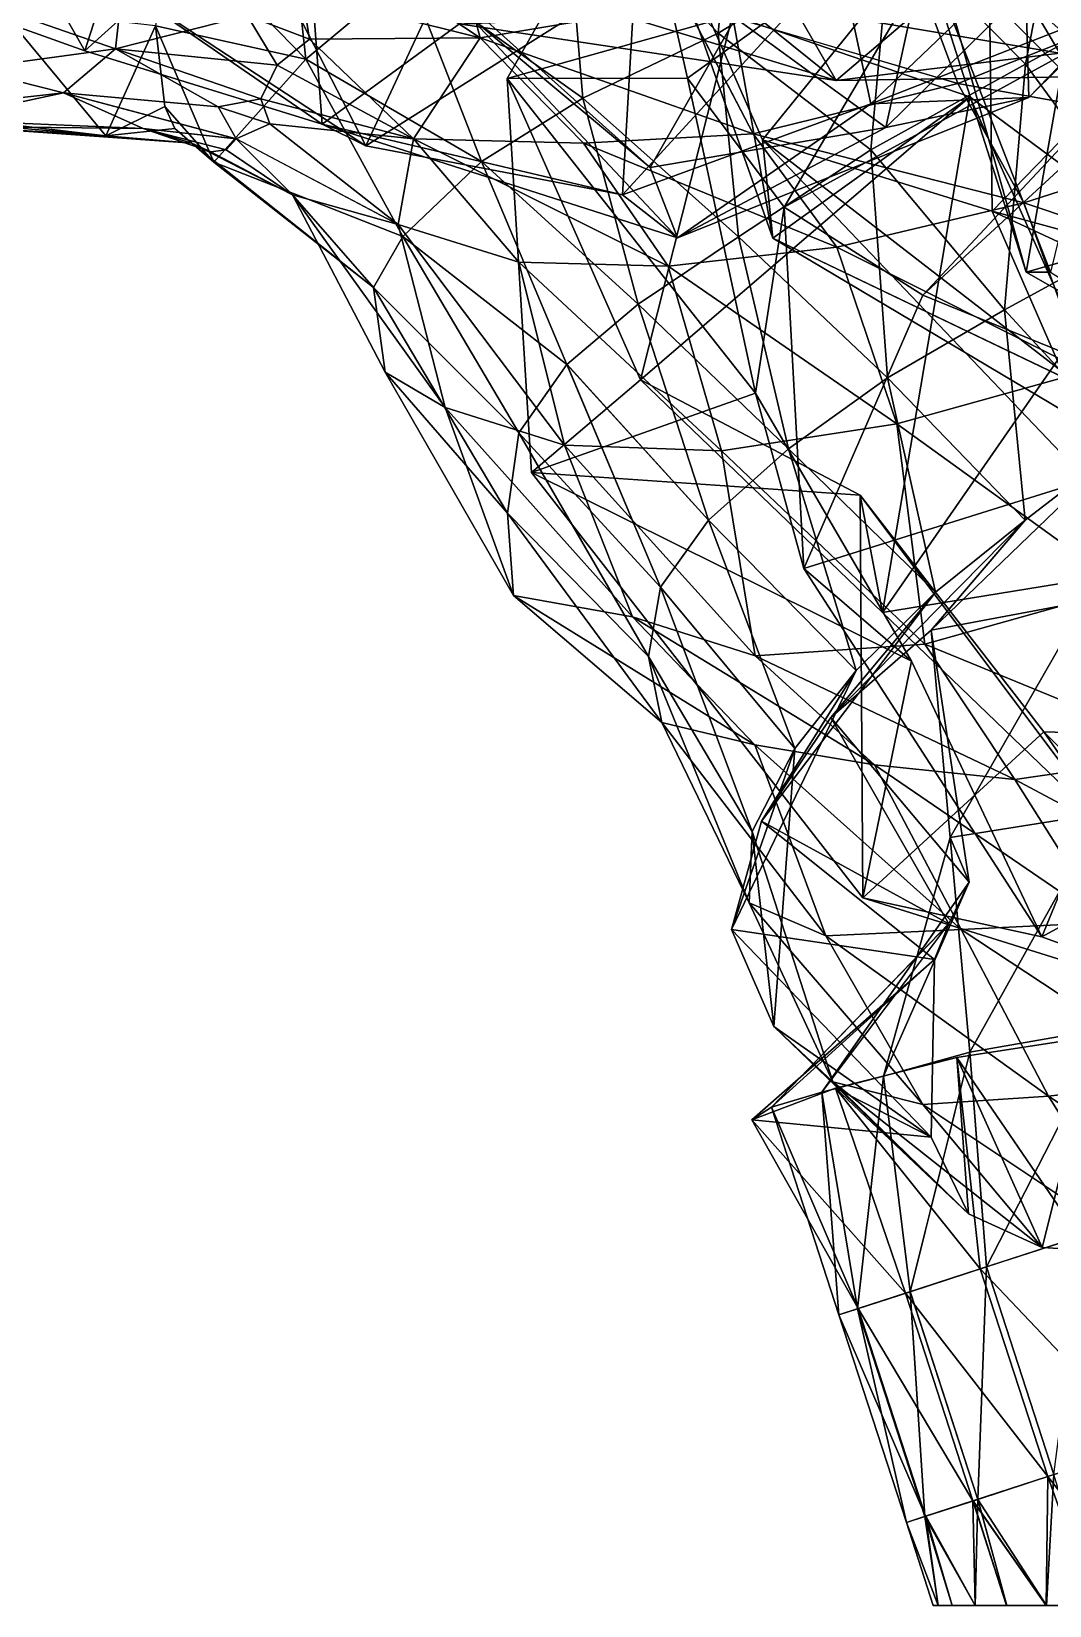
# Model space of a CAD drawing. Header units: metres. Extents: x -17 to 48, y -1 to 120.
# Drawn here: x -1.73 to 5.26, y 0 to 10.81 of the extents above; entities that cross this region are included whole.
import ezdxf

# ---------------------------------------------------------------- set-up
doc = ezdxf.new("R2010")
doc.units = ezdxf.units.M

msp = doc.modelspace()

# ---------------------------------------------------------------- linework, layer by layer
for points in [[(2.98824, 10.7962, 4.2869), (3.15804, 12.6414, 5.26662), (1.92688, 11.9156, 4.72343), (1.92698, 11.9157, 4.72353)], [(2.98824, 10.7962, 4.2869), (4.17383, 11.5202, 4.7609), (3.15804, 12.6414, 5.26662), (3.15814, 12.6415, 5.26672)], [(0.15391, 10.6187, 2.27084), (-0.040072, 12.4001, 4.20313), (-0.772151, 11.5698, 3.09274), (-0.772051, 11.5699, 3.09284)], [(0.15391, 10.6187, 2.27084), (0.857199, 11.2067, 3.74536), (-0.040072, 12.4001, 4.20313), (-0.039972, 12.4002, 4.20323)], [(5.09924, 10.5844, 3.9494), (5.42159, 12.2422, 4.89966), (4.17383, 11.5202, 4.7609), (4.17393, 11.5203, 4.761)], [(5.09924, 10.5844, 3.9494), (6.2331, 11.2052, 4.08189), (5.42159, 12.2422, 4.89966), (5.42169, 12.2423, 4.89976)], [(2.05843, 10.3499, 3.25223), (1.92688, 11.9156, 4.72343), (0.857199, 11.2067, 3.74536), (0.857299, 11.2068, 3.74546)], [(2.05843, 10.3499, 3.25223), (2.98824, 10.7962, 4.2869), (1.92688, 11.9156, 4.72343), (1.92698, 11.9157, 4.72353)], [(1.07819, 11.7927, -13.3167), (1.35248, 10.7645, -11.3227), (0.30883, 11.4553, -12.3971), (0.30893, 11.4554, -12.397)], [(2.76037, 11.0013, -12.3024), (1.35248, 10.7645, -11.3227), (1.07819, 11.7927, -13.3167), (1.07829, 11.7928, -13.3166)], [(0.15391, 10.6187, 2.27084), (-0.772151, 11.5698, 3.09274), (-0.877608, 10.8476, 1.70061), (-0.877508, 10.8477, 1.70071)], [(-1.15324, 10.6897, -8.83479), (-2.0793, 11.0091, -10.0603), (-1.06037, 11.5199, -11.4745), (-1.06027, 11.5201, -11.4744)], [(-1.15324, 10.6897, -8.83479), (-1.06037, 11.5199, -11.4745), (-0.249457, 10.9168, -10.4109), (-0.249357, 10.9169, -10.4108)], [(4.03654, 9.99566, 3.4872), (4.17383, 11.5202, 4.7609), (2.98824, 10.7962, 4.2869), (2.98834, 10.7963, 4.287)], [(4.03654, 9.99566, 3.4872), (5.09924, 10.5844, 3.9494), (4.17383, 11.5202, 4.7609), (4.17393, 11.5203, 4.761)], [(0.129117, 11.0716, -11.2092), (0.30883, 11.4553, -12.3971), (1.35248, 10.7645, -11.3227), (1.35258, 10.7646, -11.3226)], [(4.63378, 10.4512, -11.484), (2.76037, 11.0013, -12.3024), (4.26811, 11.4338, -12.8518), (4.26821, 11.4339, -12.8517)], [(6.18946, 11.0678, -11.7471), (4.63378, 10.4512, -11.484), (4.26811, 11.4338, -12.8518), (4.26821, 11.4339, -12.8517)], [(1.36176, 9.91498, 1.94145), (0.857199, 11.2067, 3.74536), (0.15391, 10.6187, 2.27084), (0.15401, 10.6188, 2.27094)], [(1.36176, 9.91498, 1.94145), (2.05843, 10.3499, 3.25223), (0.857199, 11.2067, 3.74536), (0.857299, 11.2068, 3.74546)], [(5.94148, 9.43484, 3.44793), (6.2331, 11.2052, 4.08189), (5.09924, 10.5844, 3.9494), (5.09934, 10.5845, 3.9495)], [(0.129117, 11.0716, -11.2092), (0.18041, 10.755, -10.2826), (-0.249457, 10.9168, -10.4109), (-0.249357, 10.9169, -10.4108)], [(0.18041, 10.755, -10.2826), (0.129117, 11.0716, -11.2092), (1.35248, 10.7645, -11.3227), (1.35258, 10.7646, -11.3226)], [(6.56493, 10.1046, -10.5488), (4.63378, 10.4512, -11.484), (6.18946, 11.0678, -11.7471), (6.18956, 11.0679, -11.747)], [(-2.91843, 10.2914, 1.33056), (-1.2201, 10.0906, 0.322293), (-1.95037, 10.9689, 2.17836), (-1.95027, 10.969, 2.17846)], [(-2.16211, 10.5517, -7.68756), (-2.0793, 11.0091, -10.0603), (-1.15324, 10.6897, -8.83479), (-1.15314, 10.6898, -8.83469)], [(-1.95037, 10.9689, 2.17836), (-1.2201, 10.0906, 0.322293), (-0.877608, 10.8476, 1.70061), (-0.877508, 10.8477, 1.70071)], [(-1.15324, 10.6897, -8.83479), (-0.249457, 10.9168, -10.4109), (-0.041279, 10.5759, -9.36563), (-0.041179, 10.576, -9.36553)], [(0.18041, 10.755, -10.2826), (-0.041279, 10.5759, -9.36563), (-0.249457, 10.9168, -10.4109), (-0.249357, 10.9169, -10.4108)], [(3.2276, 10.1051, -10.8413), (1.35248, 10.7645, -11.3227), (2.76037, 11.0013, -12.3024), (2.76047, 11.0014, -12.3023)], [(4.63378, 10.4512, -11.484), (3.2276, 10.1051, -10.8413), (2.76037, 11.0013, -12.3024), (2.76047, 11.0014, -12.3023)], [(-0.815032, 10.2936, 0.808005), (-0.877608, 10.8476, 1.70061), (-1.2201, 10.0906, 0.322293), (-1.22, 10.0907, 0.322393)], [(-0.478343, 9.90975, 0.314968), (0.15391, 10.6187, 2.27084), (-0.877608, 10.8476, 1.70061), (-0.877508, 10.8477, 1.70071)], [(-0.877608, 10.8476, 1.70061), (-0.815032, 10.2936, 0.808005), (-0.478343, 9.90975, 0.314968), (-0.478243, 9.90985, 0.315068)], [(-0.041279, 10.5759, -9.36563), (0.18041, 10.755, -10.2826), (0.894145, 10.0714, -8.71288), (0.894245, 10.0715, -8.71278)], [(1.35248, 10.7645, -11.3227), (0.894145, 10.0714, -8.71288), (0.18041, 10.755, -10.2826), (0.18051, 10.7551, -10.2825)], [(1.35248, 10.7645, -11.3227), (2.06154, 10.0408, -9.84568), (0.894145, 10.0714, -8.71288), (0.894245, 10.0715, -8.71278)], [(3.2276, 10.1051, -10.8413), (2.06154, 10.0408, -9.84568), (1.35248, 10.7645, -11.3227), (1.35258, 10.7646, -11.3226)], [(3.12747, 9.39872, 2.79529), (2.98824, 10.7962, 4.2869), (2.05843, 10.3499, 3.25223), (2.05853, 10.35, 3.25233)], [(3.12747, 9.39872, 2.79529), (4.03654, 9.99566, 3.4872), (2.98824, 10.7962, 4.2869), (2.98834, 10.7963, 4.287)], [(-1.50999, 10.3868, -6.17778), (-2.16211, 10.5517, -7.68756), (-1.15324, 10.6897, -8.83479), (-1.15314, 10.6898, -8.83469)], [(-1.50999, 10.3868, -6.17778), (-1.15324, 10.6897, -8.83479), (-0.446754, 10.2916, -7.34583), (-0.446654, 10.2917, -7.34573)], [(-0.041279, 10.5759, -9.36563), (-0.155602, 10.3446, -8.1549), (-1.15324, 10.6897, -8.83479), (-1.15314, 10.6898, -8.83469)], [(-0.446754, 10.2916, -7.34583), (-1.15324, 10.6897, -8.83479), (-0.155602, 10.3446, -8.1549), (-0.155502, 10.3447, -8.1548)], [(0.820575, 9.40107, 0.341468), (0.15391, 10.6187, 2.27084), (-0.478343, 9.90975, 0.314968), (-0.478243, 9.90985, 0.315068)], [(0.820575, 9.40107, 0.341468), (1.36176, 9.91498, 1.94145), (0.15391, 10.6187, 2.27084), (0.15401, 10.6188, 2.27094)], [(-2.73778, 10.2495, -5.51339), (-2.16211, 10.5517, -7.68756), (-1.50999, 10.3868, -6.17778), (-1.50989, 10.3869, -6.17768)], [(-0.155602, 10.3446, -8.1549), (-0.041279, 10.5759, -9.36563), (0.894145, 10.0714, -8.71288), (0.894245, 10.0715, -8.71278)], [(4.95409, 8.89685, 3.02949), (5.09924, 10.5844, 3.9494), (4.03654, 9.99566, 3.4872), (4.03664, 9.99576, 3.4873)], [(4.95409, 8.89685, 3.02949), (5.94148, 9.43484, 3.44793), (5.09924, 10.5844, 3.9494), (5.09934, 10.5845, 3.9495)], [(-2.37378, 10.2024, -3.93927), (-2.73778, 10.2495, -5.51339), (-1.50999, 10.3868, -6.17778), (-1.50989, 10.3869, -6.17768)], [(-2.37378, 10.2024, -3.93927), (-1.50999, 10.3868, -6.17778), (-0.961767, 10.1414, -4.10913), (-0.961667, 10.1415, -4.10903)], [(-1.50999, 10.3868, -6.17778), (-0.446754, 10.2916, -7.34583), (-0.32283, 10.0714, -5.75455), (-0.32273, 10.0715, -5.75445)], [(-0.961767, 10.1414, -4.10913), (-1.50999, 10.3868, -6.17778), (-0.32283, 10.0714, -5.75455), (-0.32273, 10.0715, -5.75445)], [(5.087, 9.632, -10.1332), (3.2276, 10.1051, -10.8413), (4.63378, 10.4512, -11.484), (4.63388, 10.4513, -11.4839)], [(6.56493, 10.1046, -10.5488), (5.087, 9.632, -10.1332), (4.63378, 10.4512, -11.484), (4.63388, 10.4513, -11.4839)], [(-2.91843, 10.2914, 1.33056), (-2.57577, 10.2126, -0.239992), (-1.2201, 10.0906, 0.322293), (-1.22, 10.0907, 0.322393)], [(-0.745914, 10.1419, -0.478749), (-0.815032, 10.2936, 0.808005), (-1.2201, 10.0906, 0.322293), (-1.22, 10.0907, 0.322393)], [(-0.815032, 10.2936, 0.808005), (-0.745914, 10.1419, -0.478749), (-0.478343, 9.90975, 0.314968), (-0.478243, 9.90985, 0.315068)], [(-0.155602, 10.3446, -8.1549), (-0.092201, 10.1736, -7.16979), (-0.446754, 10.2916, -7.34583), (-0.446654, 10.2917, -7.34573)], [(-0.092201, 10.1736, -7.16979), (-0.32283, 10.0714, -5.75455), (-0.446754, 10.2916, -7.34583), (-0.446654, 10.2917, -7.34573)], [(-0.092201, 10.1736, -7.16979), (-0.155602, 10.3446, -8.1549), (0.894145, 10.0714, -8.71288), (0.894245, 10.0715, -8.71278)], [(2.4373, 8.93482, 1.74283), (2.05843, 10.3499, 3.25223), (1.36176, 9.91498, 1.94145), (1.36186, 9.91508, 1.94155)], [(2.4373, 8.93482, 1.74283), (3.12747, 9.39872, 2.79529), (2.05843, 10.3499, 3.25223), (2.05853, 10.35, 3.25233)], [(-1.2201, 10.0906, 0.322293), (-2.57577, 10.2126, -0.239992), (-2.22836, 10.1545, -2.00135), (-2.22826, 10.1546, -2.00125)], [(-2.22836, 10.1545, -2.00135), (-2.37378, 10.2024, -3.93927), (-0.961767, 10.1414, -4.10913), (-0.961667, 10.1415, -4.10903)], [(-0.32283, 10.0714, -5.75455), (-0.092201, 10.1736, -7.16979), (0.788895, 9.48338, -6.12567), (0.788995, 9.48348, -6.12557)], [(0.894145, 10.0714, -8.71288), (0.788895, 9.48338, -6.12567), (-0.092201, 10.1736, -7.16979), (-0.092101, 10.1737, -7.16969)], [(-2.22836, 10.1545, -2.00135), (-0.961767, 10.1414, -4.10913), (-0.62819, 10.0419, -1.9255), (-0.62809, 10.042, -1.9254)], [(-1.2201, 10.0906, 0.322293), (-2.22836, 10.1545, -2.00135), (-0.62819, 10.0419, -1.9255), (-0.62809, 10.042, -1.9254)], [(-0.62819, 10.0419, -1.9255), (-0.745914, 10.1419, -0.478749), (-1.2201, 10.0906, 0.322293), (-1.22, 10.0907, 0.322393)], [(-0.32283, 10.0714, -5.75455), (-0.392568, 9.99601, -4.56383), (-0.961767, 10.1414, -4.10913), (-0.961667, 10.1415, -4.10903)], [(-0.392568, 9.99601, -4.56383), (-0.497775, 9.98123, -3.37217), (-0.961767, 10.1414, -4.10913), (-0.961667, 10.1415, -4.10903)], [(-0.497775, 9.98123, -3.37217), (-0.62819, 10.0419, -1.9255), (-0.961767, 10.1414, -4.10913), (-0.961667, 10.1415, -4.10903)], [(-0.745914, 10.1419, -0.478749), (-0.62819, 10.0419, -1.9255), (-0.478343, 9.90975, 0.314968), (-0.478243, 9.90985, 0.315068)], [(-0.392568, 9.99601, -4.56383), (-0.32283, 10.0714, -5.75455), (0.063312, 9.68543, -4.06989), (0.063412, 9.68553, -4.06979)], [(0.788895, 9.48338, -6.12567), (0.063312, 9.68543, -4.06989), (-0.32283, 10.0714, -5.75455), (-0.32273, 10.0715, -5.75445)], [(0.894145, 10.0714, -8.71288), (1.61765, 9.22502, -7.41924), (0.788895, 9.48338, -6.12567), (0.788995, 9.48348, -6.12557)], [(2.64407, 9.19691, -8.54241), (1.61765, 9.22502, -7.41924), (0.894145, 10.0714, -8.71288), (0.894245, 10.0715, -8.71278)], [(2.64407, 9.19691, -8.54241), (0.894145, 10.0714, -8.71288), (2.06154, 10.0408, -9.84568), (2.06164, 10.0409, -9.84558)], [(3.80263, 9.32624, -9.46154), (2.06154, 10.0408, -9.84568), (3.2276, 10.1051, -10.8413), (3.2277, 10.1052, -10.8412)], [(5.087, 9.632, -10.1332), (3.80263, 9.32624, -9.46154), (3.2276, 10.1051, -10.8413), (3.2277, 10.1052, -10.8412)], [(6.97212, 8.99992, -9.53588), (5.087, 9.632, -10.1332), (6.56493, 10.1046, -10.5488), (6.56503, 10.1047, -10.5487)], [(0.619539, 9.05059, -1.67666), (-0.478343, 9.90975, 0.314968), (-0.62819, 10.0419, -1.9255), (-0.62809, 10.042, -1.9254)], [(0.063312, 9.68543, -4.06989), (0.619539, 9.05059, -1.67666), (-0.62819, 10.0419, -1.9255), (-0.62809, 10.042, -1.9254)], [(-0.62819, 10.0419, -1.9255), (-0.497775, 9.98123, -3.37217), (0.063312, 9.68543, -4.06989), (0.063412, 9.68553, -4.06979)], [(-0.497775, 9.98123, -3.37217), (-0.392568, 9.99601, -4.56383), (0.063312, 9.68543, -4.06989), (0.063412, 9.68553, -4.06979)], [(3.80263, 9.32624, -9.46154), (2.64407, 9.19691, -8.54241), (2.06154, 10.0408, -9.84568), (2.06164, 10.0409, -9.84558)], [(4.15028, 8.42874, 2.32121), (4.03654, 9.99566, 3.4872), (3.12747, 9.39872, 2.79529), (3.12757, 9.39882, 2.79539)], [(4.15028, 8.42874, 2.32121), (4.95409, 8.89685, 3.02949), (4.03654, 9.99566, 3.4872), (4.03664, 9.99576, 3.4873)], [(0.619539, 9.05059, -1.67666), (0.820575, 9.40107, 0.341468), (-0.478343, 9.90975, 0.314968), (-0.478243, 9.90985, 0.315068)], [(1.94665, 8.52255, 0.360284), (1.36176, 9.91498, 1.94145), (0.820575, 9.40107, 0.341468), (0.820675, 9.40117, 0.341568)], [(1.94665, 8.52255, 0.360284), (2.4373, 8.93482, 1.74283), (1.36176, 9.91498, 1.94145), (1.36186, 9.91508, 1.94155)], [(1.11142, 8.22678, -5.0532), (0.700326, 8.46975, -3.46896), (0.063312, 9.68543, -4.06989), (0.063412, 9.68553, -4.06979)], [(0.063312, 9.68543, -4.06989), (0.700326, 8.46975, -3.46896), (0.619539, 9.05059, -1.67666), (0.619639, 9.05069, -1.67656)], [(1.11142, 8.22678, -5.0532), (0.063312, 9.68543, -4.06989), (0.788895, 9.48338, -6.12567), (0.788995, 9.48348, -6.12557)], [(5.50844, 8.47418, -9.09003), (3.80263, 9.32624, -9.46154), (5.087, 9.632, -10.1332), (5.0871, 9.6321, -10.1331)], [(6.97212, 8.99992, -9.53588), (5.50844, 8.47418, -9.09003), (5.087, 9.632, -10.1332), (5.0871, 9.6321, -10.1331)], [(1.93061, 7.96694, -6.46094), (1.11142, 8.22678, -5.0532), (0.788895, 9.48338, -6.12567), (0.788995, 9.48348, -6.12557)], [(1.93061, 7.96694, -6.46094), (0.788895, 9.48338, -6.12567), (1.61765, 9.22502, -7.41924), (1.61775, 9.22512, -7.41914)], [(5.79157, 7.98714, 2.2487), (5.94148, 9.43484, 3.44793), (4.95409, 8.89685, 3.02949), (4.95419, 8.89695, 3.02959)], [(1.61819, 8.05318, -1.1697), (0.820575, 9.40107, 0.341468), (0.619539, 9.05059, -1.67666), (0.619639, 9.05069, -1.67656)], [(1.61819, 8.05318, -1.1697), (1.94665, 8.52255, 0.360284), (0.820575, 9.40107, 0.341468), (0.820675, 9.40117, 0.341568)], [(3.46953, 7.94144, 1.46727), (3.12747, 9.39872, 2.79529), (2.4373, 8.93482, 1.74283), (2.4374, 8.93492, 1.74293)], [(4.21456, 8.11461, -8.44989), (2.64407, 9.19691, -8.54241), (3.80263, 9.32624, -9.46154), (3.80273, 9.32634, -9.46144)], [(3.46953, 7.94144, 1.46727), (4.15028, 8.42874, 2.32121), (3.12747, 9.39872, 2.79529), (3.12757, 9.39882, 2.79539)], [(5.50844, 8.47418, -9.09003), (4.21456, 8.11461, -8.44989), (3.80263, 9.32624, -9.46154), (3.80273, 9.32634, -9.46144)], [(3.01103, 7.92943, -7.59041), (1.93061, 7.96694, -6.46094), (1.61765, 9.22502, -7.41924), (1.61775, 9.22512, -7.41914)], [(3.01103, 7.92943, -7.59041), (1.61765, 9.22502, -7.41924), (2.64407, 9.19691, -8.54241), (2.64417, 9.19701, -8.54231)], [(4.21456, 8.11461, -8.44989), (3.01103, 7.92943, -7.59041), (2.64407, 9.19691, -8.54241), (2.64417, 9.19701, -8.54231)], [(1.53898, 7.50051, -2.79106), (1.61819, 8.05318, -1.1697), (0.619539, 9.05059, -1.67666), (0.619639, 9.05069, -1.67656)], [(1.53898, 7.50051, -2.79106), (0.619539, 9.05059, -1.67666), (0.700326, 8.46975, -3.46896), (0.700426, 8.46985, -3.46886)], [(2.92166, 7.45148, 0.360396), (2.4373, 8.93482, 1.74283), (1.94665, 8.52255, 0.360284), (1.94675, 8.52265, 0.360384)], [(2.92166, 7.45148, 0.360396), (3.46953, 7.94144, 1.46727), (2.4373, 8.93482, 1.74283), (2.4374, 8.93492, 1.74293)], [(5.09724, 7.45363, 1.757), (4.95409, 8.89685, 3.02949), (4.15028, 8.42874, 2.32121), (4.15038, 8.42884, 2.32131)], [(5.09724, 7.45363, 1.757), (5.79157, 7.98714, 2.2487), (4.95409, 8.89685, 3.02949), (4.95419, 8.89695, 3.02959)], [(1.58128, 6.93452, -4.28187), (1.53898, 7.50051, -2.79106), (0.700326, 8.46975, -3.46896), (0.700426, 8.46985, -3.46886)], [(1.58128, 6.93452, -4.28187), (0.700326, 8.46975, -3.46896), (1.11142, 8.22678, -5.0532), (1.11152, 8.22688, -5.0531)], [(2.59098, 6.99311, -0.92852), (1.94665, 8.52255, 0.360284), (1.61819, 8.05318, -1.1697), (1.61829, 8.05328, -1.1696)], [(2.59098, 6.99311, -0.92852), (2.92166, 7.45148, 0.360396), (1.94665, 8.52255, 0.360284), (1.94675, 8.52265, 0.360384)], [(5.77799, 6.98628, -8.6102), (4.21456, 8.11461, -8.44989), (5.50844, 8.47418, -9.09003), (5.50854, 8.47428, -9.08993)], [(4.48083, 6.95917, 1.08805), (4.15028, 8.42874, 2.32121), (3.46953, 7.94144, 1.46727), (3.46963, 7.94154, 1.46737)], [(4.48083, 6.95917, 1.08805), (5.09724, 7.45363, 1.757), (4.15028, 8.42874, 2.32121), (4.15038, 8.42884, 2.32131)], [(2.39852, 6.78934, -5.64634), (1.58128, 6.93452, -4.28187), (1.11142, 8.22678, -5.0532), (1.11152, 8.22688, -5.0531)], [(2.39852, 6.78934, -5.64634), (1.11142, 8.22678, -5.0532), (1.93061, 7.96694, -6.46094), (1.93071, 7.96704, -6.46084)], [(4.40723, 6.60163, -7.99281), (3.01103, 7.92943, -7.59041), (4.21456, 8.11461, -8.44989), (4.21466, 8.11471, -8.44979)], [(5.77799, 6.98628, -8.6102), (4.40723, 6.60163, -7.99281), (4.21456, 8.11461, -8.44989), (4.21466, 8.11471, -8.44979)], [(2.50876, 6.51588, -2.30595), (1.61819, 8.05318, -1.1697), (1.53898, 7.50051, -2.79106), (1.53908, 7.50061, -2.79096)], [(2.50876, 6.51588, -2.30595), (2.59098, 6.99311, -0.92852), (1.61819, 8.05318, -1.1697), (1.61829, 8.05328, -1.1696)], [(3.24055, 6.52037, -6.97808), (2.39852, 6.78934, -5.64634), (1.93061, 7.96694, -6.46094), (1.93071, 7.96704, -6.46084)], [(3.24055, 6.52037, -6.97808), (1.93061, 7.96694, -6.46094), (3.01103, 7.92943, -7.59041), (3.01113, 7.92953, -7.59031)], [(3.93589, 6.42012, 0.209429), (3.46953, 7.94144, 1.46727), (2.92166, 7.45148, 0.360396), (2.92176, 7.45158, 0.360496)], [(4.40723, 6.60163, -7.99281), (3.24055, 6.52037, -6.97808), (3.01103, 7.92943, -7.59041), (3.01113, 7.92953, -7.59031)], [(3.93589, 6.42012, 0.209429), (4.48083, 6.95917, 1.08805), (3.46953, 7.94144, 1.46727), (3.46963, 7.94154, 1.46737)], [(4.44962, 6.69662, 2.77937), (5.51192, 6.89686, 3.1857), (5.79157, 7.98714, 2.2487), (5.79167, 7.98724, 2.2488)], [(4.44962, 6.69662, 2.77937), (5.79157, 7.98714, 2.2487), (5.09724, 7.45363, 1.757), (5.09734, 7.45373, 1.7571)], [(2.59934, 6.06348, -3.52494), (2.50876, 6.51588, -2.30595), (1.53898, 7.50051, -2.79106), (1.53908, 7.50061, -2.79096)], [(2.59934, 6.06348, -3.52494), (1.53898, 7.50051, -2.79106), (1.58128, 6.93452, -4.28187), (1.58138, 6.93462, -4.28177)], [(3.51317, 5.88428, -0.821305), (2.92166, 7.45148, 0.360396), (2.59098, 6.99311, -0.92852), (2.59108, 6.99321, -0.92842)], [(3.51317, 5.88428, -0.821305), (3.93589, 6.42012, 0.209429), (2.92166, 7.45148, 0.360396), (2.92176, 7.45158, 0.360496)], [(3.76016, 6.09733, 2.00638), (4.44962, 6.69662, 2.77937), (5.09724, 7.45363, 1.757), (5.09734, 7.45373, 1.7571)], [(3.76016, 6.09733, 2.00638), (5.09724, 7.45363, 1.757), (4.48083, 6.95917, 1.08805), (4.48094, 6.95927, 1.08815)], [(3.23885, 5.90947, -4.77474), (2.59934, 6.06348, -3.52494), (1.58128, 6.93452, -4.28187), (1.58138, 6.93462, -4.28177)], [(3.23885, 5.90947, -4.77474), (1.58128, 6.93452, -4.28187), (2.39852, 6.78934, -5.64634), (2.39862, 6.78944, -5.64624)], [(3.22023, 5.31479, -1.97319), (2.59098, 6.99311, -0.92852), (2.50876, 6.51588, -2.30595), (2.50886, 6.51598, -2.30585)], [(3.22023, 5.31479, -1.97319), (3.51317, 5.88428, -0.821305), (2.59098, 6.99311, -0.92852), (2.59108, 6.99321, -0.92842)], [(3.28409, 5.38554, 1.00573), (3.76016, 6.09733, 2.00638), (4.48083, 6.95917, 1.08805), (4.48094, 6.95927, 1.08815)], [(3.28409, 5.38554, 1.00573), (4.48083, 6.95917, 1.08805), (3.93589, 6.42012, 0.209429), (3.93599, 6.42022, 0.209529)], [(6.24261, 5.84809, -7.73156), (4.40723, 6.60163, -7.99281), (5.77799, 6.98628, -8.6102), (5.77809, 6.98638, -8.6101)], [(4.58092, 5.27356, 3.17267), (5.51192, 6.89686, 3.1857), (4.44962, 6.69662, 2.77937), (4.44972, 6.69672, 2.77947)], [(4.58092, 5.27356, 3.17267), (5.63244, 5.43992, 3.51013), (5.51192, 6.89686, 3.1857), (5.51202, 6.89696, 3.1858)], [(4.06066, 5.77319, -5.93774), (3.23885, 5.90947, -4.77474), (2.39852, 6.78934, -5.64634), (2.39862, 6.78944, -5.64624)], [(4.06066, 5.77319, -5.93774), (2.39852, 6.78934, -5.64634), (3.24055, 6.52037, -6.97808), (3.24064, 6.52047, -6.97798)], [(5.02485, 5.67246, -6.97136), (3.24055, 6.52037, -6.97808), (4.40723, 6.60163, -7.99281), (4.40733, 6.60173, -7.99271)], [(4.71224, 4.96683, 2.09966), (4.44962, 6.69662, 2.77937), (3.76016, 6.09733, 2.00638), (3.76026, 6.09743, 2.00648)], [(6.24261, 5.84809, -7.73156), (5.02485, 5.67246, -6.97136), (4.40723, 6.60163, -7.99281), (4.40733, 6.60173, -7.99271)], [(4.71224, 4.96683, 2.09966), (4.58092, 5.27356, 3.17267), (4.44962, 6.69662, 2.77937), (4.44972, 6.69672, 2.77947)], [(3.19968, 4.82438, -3.0775), (3.22023, 5.31479, -1.97319), (2.50876, 6.51588, -2.30595), (2.50886, 6.51598, -2.30585)], [(3.19968, 4.82438, -3.0775), (2.50876, 6.51588, -2.30595), (2.59934, 6.06348, -3.52494), (2.59944, 6.06358, -3.52484)], [(5.02485, 5.67246, -6.97136), (4.06066, 5.77319, -5.93774), (3.24055, 6.52037, -6.97808), (3.24064, 6.52047, -6.97798)], [(3.07813, 4.64081, -0.114006), (3.28409, 5.38554, 1.00573), (3.93589, 6.42012, 0.209429), (3.93599, 6.42022, 0.209529)], [(3.07813, 4.64081, -0.114006), (3.93589, 6.42012, 0.209429), (3.51317, 5.88428, -0.821305), (3.51327, 5.88438, -0.821205)], [(3.72719, 4.59731, -4.20603), (3.19968, 4.82438, -3.0775), (2.59934, 6.06348, -3.52494), (2.59944, 6.06358, -3.52484)], [(3.72719, 4.59731, -4.20603), (2.59934, 6.06348, -3.52494), (3.23885, 5.90947, -4.77474), (3.23895, 5.90957, -4.77464)], [(4.57126, 4.68183, 0.928229), (3.76016, 6.09733, 2.00638), (3.28409, 5.38554, 1.00573), (3.28418, 5.38564, 1.00583)], [(4.57126, 4.68183, 0.928229), (4.71224, 4.96683, 2.09966), (3.76016, 6.09733, 2.00638), (3.76026, 6.09743, 2.00648)], [(3.37, 3.97561, -1.29814), (3.07813, 4.64081, -0.114006), (3.51317, 5.88428, -0.821305), (3.51327, 5.88438, -0.821205)], [(3.37, 3.97561, -1.29814), (3.51317, 5.88428, -0.821305), (3.22023, 5.31479, -1.97319), (3.22033, 5.31489, -1.97309)], [(4.65725, 4.64263, -5.14198), (3.72719, 4.59731, -4.20603), (3.23885, 5.90947, -4.77474), (3.23895, 5.90957, -4.77464)], [(4.65725, 4.64263, -5.14198), (3.23885, 5.90947, -4.77474), (4.06066, 5.77319, -5.93774), (4.06076, 5.77329, -5.93764)], [(6.73655, 4.76171, -6.83072), (5.02485, 5.67246, -6.97136), (6.24261, 5.84809, -7.73156), (6.24271, 5.84819, -7.73146)], [(5.64628, 4.6906, -6.01783), (4.65725, 4.64263, -5.14198), (4.06066, 5.77319, -5.93774), (4.06076, 5.77329, -5.93764)], [(5.64628, 4.6906, -6.01783), (4.06066, 5.77319, -5.93774), (5.02485, 5.67246, -6.97136), (5.02495, 5.67256, -6.97126)], [(6.73655, 4.76171, -6.83072), (5.64628, 4.6906, -6.01783), (5.02485, 5.67246, -6.97136), (5.02495, 5.67256, -6.97126)], [(4.71583, 3.8007, 3.27107), (5.63244, 5.43992, 3.51013), (4.58092, 5.27356, 3.17267), (4.58102, 5.27366, 3.17277)], [(4.71583, 3.8007, 3.27107), (5.6737, 3.96623, 3.78172), (5.63244, 5.43992, 3.51013), (5.63254, 5.44002, 3.51023)], [(4.47268, 4.43574, -0.276965), (3.28409, 5.38554, 1.00573), (3.07813, 4.64081, -0.114006), (3.07823, 4.64091, -0.113906)], [(3.77564, 3.59572, -2.3777), (3.22023, 5.31479, -1.97319), (3.19968, 4.82438, -3.0775), (3.19978, 4.82448, -3.0774)], [(3.77564, 3.59572, -2.3777), (3.37, 3.97561, -1.29814), (3.22023, 5.31479, -1.97319), (3.22033, 5.31489, -1.97309)], [(4.47268, 4.43574, -0.276965), (4.57126, 4.68183, 0.928229), (3.28409, 5.38554, 1.00573), (3.28418, 5.38564, 1.00583)], [(4.12313, 3.63537, 2.35403), (4.71583, 3.8007, 3.27107), (4.58092, 5.27356, 3.17267), (4.58102, 5.27366, 3.17277)], [(4.12313, 3.63537, 2.35403), (4.58092, 5.27356, 3.17267), (4.71224, 4.96683, 2.09966), (4.71234, 4.96693, 2.09976)], [(3.6985, 3.5238, 1.2211), (4.12313, 3.63537, 2.35403), (4.71224, 4.96683, 2.09966), (4.71234, 4.96693, 2.09976)], [(3.6985, 3.5238, 1.2211), (4.71224, 4.96683, 2.09966), (4.57126, 4.68183, 0.928229), (4.57136, 4.68193, 0.928329)], [(4.39307, 3.43951, -3.43344), (3.77564, 3.59572, -2.3777), (3.19968, 4.82438, -3.0775), (3.19978, 4.82448, -3.0774)], [(4.39307, 3.43951, -3.43344), (3.19968, 4.82438, -3.0775), (3.72719, 4.59731, -4.20603), (3.72729, 4.59741, -4.20593)], [(3.35335, 3.42178), (3.6985, 3.5238, 1.2211), (4.57126, 4.68183, 0.928229), (4.57136, 4.68193, 0.928329)], [(3.35335, 3.42178), (4.57126, 4.68183, 0.928229), (4.47268, 4.43574, -0.276965), (4.47278, 4.43584, -0.276865)], [(6.21715, 3.61304, -5.09805), (4.65725, 4.64263, -5.14198), (5.64628, 4.6906, -6.01783), (5.64638, 4.6907, -6.01773)], [(4.45093, 3.21591, -0.571527), (4.47268, 4.43574, -0.276965), (3.07813, 4.64081, -0.114006), (3.07823, 4.64091, -0.113906)], [(4.45093, 3.21591, -0.571527), (3.07813, 4.64081, -0.114006), (3.37, 3.97561, -1.29814), (3.3701, 3.97571, -1.29804)], [(5.25685, 3.49805, -4.32525), (3.72719, 4.59731, -4.20603), (4.65725, 4.64263, -5.14198), (4.65735, 4.64273, -5.14188)], [(5.25685, 3.49805, -4.32525), (4.39307, 3.43951, -3.43344), (3.72719, 4.59731, -4.20603), (3.72729, 4.59741, -4.20593)], [(6.21715, 3.61304, -5.09805), (5.25685, 3.49805, -4.32525), (4.65725, 4.64263, -5.14198), (4.65735, 4.64273, -5.14188)], [(3.21767, 3.33569, -1.32842), (3.35335, 3.42178), (4.47268, 4.43574, -0.276965), (4.47278, 4.43584, -0.276865)], [(3.21767, 3.33569, -1.32842), (4.47268, 4.43574, -0.276965), (4.45093, 3.21591, -0.571527), (4.45103, 3.21601, -0.571427)], [(4.70767, 2.68843, -1.54573), (4.45093, 3.21591, -0.571527), (3.37, 3.97561, -1.29814), (3.3701, 3.97571, -1.29804)], [(4.70767, 2.68843, -1.54573), (3.37, 3.97561, -1.29814), (3.77564, 3.59572, -2.3777), (3.77574, 3.59582, -2.3776)], [(5.46856, 2.53251, -4.22207), (4.62772, 3.7634, -3.06188), (5.57725, 3.90937, -3.62939), (5.57735, 3.90947, -3.62929)], [(5.57725, 3.90937, -3.62939), (4.62772, 3.7634, -3.06188), (5.21296, 2.45802, -2.56458), (5.21306, 2.45812, -2.56448)], [(4.82966, 2.32492, 3.41274), (5.6737, 3.96623, 3.78172), (4.71583, 3.8007, 3.27107), (4.71593, 3.8008, 3.27117)], [(4.82966, 2.32492, 3.41274), (5.5076, 2.5452, 4.26311), (5.6737, 3.96623, 3.78172), (5.6738, 3.96633, 3.78182)], [(5.57725, 3.90937, -3.62939), (5.21296, 2.45802, -2.56458), (5.93177, 2.41385, -3.47641), (5.93187, 2.41395, -3.47631)], [(4.30677, 2.15502, 2.43271), (4.71583, 3.8007, 3.27107), (4.12313, 3.63537, 2.35403), (4.12323, 3.63547, 2.35413)], [(4.30677, 2.15502, 2.43271), (4.82966, 2.32492, 3.41274), (4.71583, 3.8007, 3.27107), (4.71593, 3.8008, 3.27117)], [(4.78788, 2.31135, -3.34833), (3.79411, 3.55314, -2.30942), (4.62772, 3.7634, -3.06188), (4.62782, 3.7635, -3.06178)], [(4.62772, 3.7634, -3.06188), (3.79411, 3.55314, -2.30942), (4.70767, 2.68843, -1.54573), (4.70777, 2.68853, -1.54563)], [(5.46856, 2.53251, -4.22207), (4.78788, 2.31135, -3.34833), (4.62772, 3.7634, -3.06188), (4.62782, 3.7635, -3.06178)], [(4.62772, 3.7634, -3.06188), (4.70767, 2.68843, -1.54573), (5.21296, 2.45802, -2.56458), (5.21306, 2.45812, -2.56448)], [(3.94432, 2.03726, 1.26189), (4.12313, 3.63537, 2.35403), (3.6985, 3.5238, 1.2211), (3.6986, 3.5239, 1.2212)], [(5.21296, 2.45802, -2.56458), (4.70767, 2.68843, -1.54573), (3.77564, 3.59572, -2.3777), (3.77574, 3.59582, -2.3776)], [(5.21296, 2.45802, -2.56458), (3.77564, 3.59572, -2.3777), (4.39307, 3.43951, -3.43344), (4.39317, 3.4396, -3.43334)], [(3.94432, 2.03726, 1.26189), (4.30677, 2.15502, 2.43271), (4.12313, 3.63537, 2.35403), (4.12323, 3.63547, 2.35413)], [(6.79576, 2.47737, -4.25652), (5.25685, 3.49805, -4.32525), (6.21715, 3.61304, -5.09805), (6.21725, 3.61314, -5.09795)], [(4.27444, 2.14452, -2.35459), (3.21767, 3.33569, -1.32842), (3.79411, 3.55314, -2.30942), (3.79421, 3.55324, -2.30932)], [(3.79411, 3.55314, -2.30942), (3.21767, 3.33569, -1.32842), (4.45093, 3.21591, -0.571527), (4.45103, 3.21601, -0.571427)], [(3.81669, 1.99579), (3.6985, 3.5238, 1.2211), (3.35335, 3.42178), (3.35345, 3.42188, 0.0001)], [(3.81669, 1.99579), (3.94432, 2.03726, 1.26189), (3.6985, 3.5238, 1.2211), (3.6986, 3.5239, 1.2212)], [(4.78788, 2.31135, -3.34833), (4.27444, 2.14452, -2.35459), (3.79411, 3.55314, -2.30942), (3.79421, 3.55324, -2.30932)], [(3.79411, 3.55314, -2.30942), (4.45093, 3.21591, -0.571527), (4.70767, 2.68843, -1.54573), (4.70777, 2.68853, -1.54563)], [(5.93177, 2.41385, -3.47641), (4.39307, 3.43951, -3.43344), (5.25685, 3.49805, -4.32525), (5.25695, 3.49815, -4.32515)], [(6.79576, 2.47737, -4.25652), (5.93177, 2.41385, -3.47641), (5.25685, 3.49805, -4.32525), (5.25695, 3.49815, -4.32515)], [(3.94927, 2.03887, -1.28585), (3.35335, 3.42178), (3.21767, 3.33569, -1.32842), (3.21777, 3.33579, -1.32832)], [(3.94927, 2.03887, -1.28585), (3.81669, 1.99579), (3.35335, 3.42178), (3.35345, 3.42188, 0.0001)], [(5.93177, 2.41385, -3.47641), (5.21296, 2.45802, -2.56458), (4.39307, 3.43951, -3.43344), (4.39317, 3.4396, -3.43334)], [(4.27444, 2.14452, -2.35459), (3.94927, 2.03887, -1.28585), (3.21767, 3.33569, -1.32842), (3.21777, 3.33579, -1.32832)], [(5.9319, 1.10652, -4.22207), (4.78788, 2.31135, -3.34833), (5.46856, 2.53251, -4.22207), (5.46866, 2.53261, -4.22197)], [(5.293, 0.898925, 3.41274), (5.5076, 2.5452, 4.26311), (4.82966, 2.32492, 3.41274), (4.82976, 2.32502, 3.41284)], [(5.25122, 0.88535, -3.34833), (4.27444, 2.14452, -2.35459), (4.78788, 2.31135, -3.34833), (4.78798, 2.31145, -3.34823)], [(4.7701, 0.729027, 2.43271), (4.82966, 2.32492, 3.41274), (4.30677, 2.15502, 2.43271), (4.30687, 2.15512, 2.43281)], [(4.7701, 0.729027, 2.43271), (5.293, 0.898925, 3.41274), (4.82966, 2.32492, 3.41274), (4.82976, 2.32502, 3.41284)], [(5.9319, 1.10652, -4.22207), (5.25122, 0.88535, -3.34833), (4.78788, 2.31135, -3.34833), (4.78798, 2.31145, -3.34823)], [(4.40765, 0.611259, 1.26189), (4.30677, 2.15502, 2.43271), (3.94432, 2.03726, 1.26189), (3.94442, 2.03736, 1.26199)], [(4.73778, 0.718523, -2.35459), (3.94927, 2.03887, -1.28585), (4.27444, 2.14452, -2.35459), (4.27454, 2.14462, -2.35449)], [(5.25122, 0.88535, -3.34833), (4.73778, 0.718523, -2.35459), (4.27444, 2.14452, -2.35459), (4.27454, 2.14462, -2.35449)], [(4.40765, 0.611259, 1.26189), (4.7701, 0.729027, 2.43271), (4.30677, 2.15502, 2.43271), (4.30687, 2.15512, 2.43281)], [(4.4126, 0.612868, -1.28585), (3.81669, 1.99579), (3.94927, 2.03887, -1.28585), (3.94937, 2.03897, -1.28575)], [(4.28002, 0.569789), (3.94432, 2.03726, 1.26189), (3.81669, 1.99579), (3.81679, 1.99589, 0.0001)], [(4.4126, 0.612868, -1.28585), (4.28002, 0.569789), (3.81669, 1.99579), (3.81679, 1.99589, 0.0001)], [(4.28002, 0.569789), (4.40765, 0.611259, 1.26189), (3.94432, 2.03726, 1.26189), (3.94442, 2.03736, 1.26199)], [(4.73778, 0.718523, -2.35459), (4.4126, 0.612868, -1.28585), (3.94927, 2.03887, -1.28585), (3.94937, 2.03897, -1.28575)], [(5.25122, 0.88535, -3.34833), (5.9319, 1.10652, -4.22207), (5.94515, 0, -3.86121), (5.94525, 0.0001, -3.86111)], [(4.73778, 0.718523, -2.35459), (5.25122, 0.88535, -3.34833), (5.24116, 0, -2.88279), (5.24126, 0.0001, -2.88269)], [(5.293, 0.898925, 3.41274), (4.7701, 0.729027, 2.43271), (5.24217, 0, 2.88455), (5.24227, 0.0001, 2.88465)], [(5.56759, 0, -3.38839), (5.24116, 0, -2.88279), (5.25122, 0.88535, -3.34833), (5.25132, 0.88545, -3.34823)], [(5.24217, 0, 2.88455), (5.56844, 0, 3.38956), (5.293, 0.898925, 3.41274), (5.2931, 0.899025, 3.41284)], [(5.94515, 0, -3.86121), (5.56759, 0, -3.38839), (5.25122, 0.88535, -3.34833), (5.25132, 0.88545, -3.34823)], [(4.7701, 0.729027, 2.43271), (4.40765, 0.611259, 1.26189), (4.75285, 0, 1.79163), (4.75295, 0.0001, 1.79173)], [(4.4126, 0.612868, -1.28585), (4.73778, 0.718523, -2.35459), (4.75185, 0, -1.78859), (4.75195, 0.0001, -1.78849)], [(5.24116, 0, -2.88279), (4.96839, 0, -2.34824), (4.73778, 0.718523, -2.35459), (4.73788, 0.718623, -2.35449)], [(4.96839, 0, -2.34824), (4.75185, 0, -1.78859), (4.73778, 0.718523, -2.35459), (4.73788, 0.718623, -2.35449)], [(4.75285, 0, 1.79163), (4.96946, 0, 2.35062), (4.7701, 0.729027, 2.43271), (4.7702, 0.729127, 2.43281)], [(4.96946, 0, 2.35062), (5.24217, 0, 2.88455), (4.7701, 0.729027, 2.43271), (4.7702, 0.729127, 2.43281)], [(4.28002, 0.569789), (4.4126, 0.612868, -1.28585), (4.49768, 0, -0.609375), (4.49778, 0.0001, -0.609275)], [(4.40765, 0.611259, 1.26189), (4.28002, 0.569789), (4.49815, 0, 0.613734), (4.49825, 0.0001, 0.613834)], [(4.49768, 0, -0.609375), (4.46516, 0, 0.002501), (4.28002, 0.569789), (4.28012, 0.569889, 0.0001)], [(4.46516, 0, 0.002501), (4.49815, 0, 0.613734), (4.28002, 0.569789), (4.28012, 0.569889, 0.0001)], [(4.49815, 0, 0.613734), (4.5949, 0, 1.21139), (4.40765, 0.611259, 1.26189), (4.40775, 0.611359, 1.26199)], [(4.5949, 0, 1.21139), (4.75285, 0, 1.79163), (4.40765, 0.611259, 1.26189), (4.40775, 0.611359, 1.26199)], [(4.75185, 0, -1.78859), (4.5941, 0, -1.20769), (4.4126, 0.612868, -1.28585), (4.4127, 0.612968, -1.28575)], [(4.5941, 0, -1.20769), (4.49768, 0, -0.609375), (4.4126, 0.612868, -1.28585), (4.4127, 0.612968, -1.28575)]]:
    msp.add_3dface(points)
at = {"layer": '18'}
for points in [[(3.09381, 11.038, -8.29599), (5.33426, 10.6595, -8.37883), (4.31462, 12.3809, -8.08124), (4.31472, 12.381, -8.08114)], [(4.31462, 12.3809, -8.08124), (5.33426, 10.6595, -8.37883), (6.21389, 11.7004, -9.36315), (6.21399, 11.7005, -9.36305)], [(6.13332, 11.4113, -10.6161), (5.69393, 10.5013, -9.91855), (4.78545, 11.312, -11.7016), (4.78555, 11.3121, -11.7015)], [(3.47361, 11.0399, -11.4314), (4.78545, 11.312, -11.7016), (3.7984, 10.4724, -9.54852), (3.7985, 10.4725, -9.54842)], [(5.69393, 10.5013, -9.91855), (3.7984, 10.4724, -9.54852), (4.78545, 11.312, -11.7016), (4.78555, 11.3121, -11.7015)], [(3.09381, 11.038, -8.29599), (1.22058, 10.8594, -9.76914), (3.7984, 10.4724, -9.54852), (3.7985, 10.4725, -9.54842)], [(3.47361, 11.0399, -11.4314), (3.7984, 10.4724, -9.54852), (2.34453, 10.9142, -10.9154), (2.34463, 10.9143, -10.9153)], [(3.09381, 11.038, -8.29599), (3.7984, 10.4724, -9.54852), (5.33426, 10.6595, -8.37883), (5.33436, 10.6596, -8.37873)], [(1.22058, 10.8594, -9.76914), (2.34453, 10.9142, -10.9154), (3.7984, 10.4724, -9.54852), (3.7985, 10.4725, -9.54842)], [(5.69393, 10.5013, -9.91855), (5.33426, 10.6595, -8.37883), (3.7984, 10.4724, -9.54852), (3.7985, 10.4725, -9.54842)]]:
    msp.add_3dface(points, dxfattribs=at)
at = {"layer": '22'}
for points in [[(-2.37338, 12.4469, -0.89682), (-1.20017, 11.1843, -1.45397), (-1.36277, 10.6761, 0.431063), (-1.36267, 10.6762, 0.431163)], [(-2.12088, 10.9455, 1.0577), (-2.37338, 12.4469, -0.89682), (-1.36277, 10.6761, 0.431063), (-1.36267, 10.6762, 0.431163)], [(5.1214, 10.3556, 1.84984), (7.01346, 12.3117, 2.42038), (5.10119, 11.0953, 3.642), (5.10129, 11.0954, 3.6421)], [(5.1214, 10.3556, 1.84984), (5.75528, 10.9808, 0.918303), (7.01346, 12.3117, 2.42038), (7.01356, 12.3118, 2.42048)], [(-2.12088, 10.9455, 1.0577), (-1.36277, 10.6761, 0.431063), (0.129436, 12.0203, 1.69692), (0.129536, 12.0204, 1.69702)], [(0.266885, 10.1707, 0.278615), (0.129436, 12.0203, 1.69692), (-1.36277, 10.6761, 0.431063), (-1.36267, 10.6762, 0.431163)], [(-0.456109, 12.0127, -2.19738), (0.566332, 10.0239, -1.01428), (-1.20017, 11.1843, -1.45397), (-1.20007, 11.1844, -1.45387)], [(-0.456109, 12.0127, -2.19738), (1.17545, 11.3321, -2.34519), (0.566332, 10.0239, -1.01428), (0.566432, 10.024, -1.01418)], [(0.266885, 10.1707, 0.278615), (1.27934, 10.9119, 1.03478), (0.129436, 12.0203, 1.69692), (0.129536, 12.0204, 1.69702)], [(3.81987, 11.3118, -0.884481), (5.90115, 12.0933, -0.301794), (4.03523, 10.3119, 0.168743), (4.03533, 10.312, 0.168843)], [(5.90115, 12.0933, -0.301794), (5.75528, 10.9808, 0.918303), (4.03523, 10.3119, 0.168743), (4.03533, 10.312, 0.168843)], [(4.13974, 10.1486, 2.63199), (4.43241, 11.4862, 4.06876), (3.10546, 10.9001, 3.67076), (3.10556, 10.9002, 3.67086)], [(5.10119, 11.0953, 3.642), (4.43241, 11.4862, 4.06876), (4.13974, 10.1486, 2.63199), (4.13984, 10.1487, 2.63209)], [(2.52035, 9.87432, 2.09678), (3.10546, 10.9001, 3.67076), (0.837308, 11.3814, 2.99015), (0.837408, 11.3815, 2.99025)], [(2.52035, 9.87432, 2.09678), (0.837308, 11.3814, 2.99015), (1.27934, 10.9119, 1.03478), (1.27944, 10.912, 1.03488)], [(1.17545, 11.3321, -2.34519), (2.41723, 11.1888, -1.89193), (0.566332, 10.0239, -1.01428), (0.566432, 10.024, -1.01418)], [(3.81987, 11.3118, -0.884481), (4.03523, 10.3119, 0.168743), (2.33039, 9.68695, -0.548215), (2.33049, 9.68705, -0.548115)], [(3.81987, 11.3118, -0.884481), (2.33039, 9.68695, -0.548215), (2.41723, 11.1888, -1.89193), (2.41733, 11.1889, -1.89183)], [(0.266885, 10.1707, 0.278615), (-1.36277, 10.6761, 0.431063), (-1.20017, 11.1843, -1.45397), (-1.20007, 11.1844, -1.45387)], [(0.266885, 10.1707, 0.278615), (-1.20017, 11.1843, -1.45397), (0.566332, 10.0239, -1.01428), (0.566432, 10.024, -1.01418)], [(2.33039, 9.68695, -0.548215), (0.566332, 10.0239, -1.01428), (2.41723, 11.1888, -1.89193), (2.41733, 11.1889, -1.89183)], [(5.1214, 10.3556, 1.84984), (5.10119, 11.0953, 3.642), (4.13974, 10.1486, 2.63199), (4.13984, 10.1487, 2.63209)], [(5.1214, 10.3556, 1.84984), (4.03523, 10.3119, 0.168743), (5.75528, 10.9808, 0.918303), (5.75538, 10.9809, 0.918403)], [(0.266885, 10.1707, 0.278615), (2.70808, 9.39098, 1.01519), (1.27934, 10.9119, 1.03478), (1.27944, 10.912, 1.03488)], [(2.52035, 9.87432, 2.09678), (1.27934, 10.9119, 1.03478), (2.70808, 9.39098, 1.01519), (2.70818, 9.39108, 1.01529)], [(2.52035, 9.87432, 2.09678), (4.13974, 10.1486, 2.63199), (3.10546, 10.9001, 3.67076), (3.10556, 10.9002, 3.67086)], [(2.33039, 9.68695, -0.548215), (4.03523, 10.3119, 0.168743), (2.70808, 9.39098, 1.01519), (2.70818, 9.39108, 1.01529)], [(5.1214, 10.3556, 1.84984), (2.70808, 9.39098, 1.01519), (4.03523, 10.3119, 0.168743), (4.03533, 10.312, 0.168843)], [(5.1214, 10.3556, 1.84984), (4.13974, 10.1486, 2.63199), (2.70808, 9.39098, 1.01519), (2.70818, 9.39108, 1.01529)], [(0.266885, 10.1707, 0.278615), (0.566332, 10.0239, -1.01428), (2.33039, 9.68695, -0.548215), (2.33049, 9.68705, -0.548115)], [(0.266885, 10.1707, 0.278615), (2.33039, 9.68695, -0.548215), (2.70808, 9.39098, 1.01519), (2.70818, 9.39108, 1.01529)], [(2.52035, 9.87432, 2.09678), (2.70808, 9.39098, 1.01519), (4.13974, 10.1486, 2.63199), (4.13984, 10.1487, 2.63209)]]:
    msp.add_3dface(points, dxfattribs=at)
at = {"layer": '23'}
for points in [[(5.54754, 12.7609, -7.23525), (5.55896, 10.332, -7.94923), (4.33803, 11.5563, -5.32954), (4.33813, 11.5564, -5.32944)], [(4.31093, 11.9617, -2.67108), (4.33803, 11.5563, -5.32954), (5.10389, 9.1556, -3.89656), (5.10399, 9.1557, -3.89646)], [(5.5648, 11.7777, -1.52732), (4.31093, 11.9617, -2.67108), (5.10389, 9.1556, -3.89656), (5.10399, 9.1557, -3.89646)], [(5.5648, 11.7777, -1.52732), (5.10389, 9.1556, -3.89656), (6.46914, 9.54601, -1.42521), (6.46924, 9.54611, -1.42511)], [(5.27025, 9.15429, -5.65118), (5.10389, 9.1556, -3.89656), (4.33803, 11.5563, -5.32954), (4.33813, 11.5564, -5.32944)], [(5.27025, 9.15429, -5.65118), (4.33803, 11.5563, -5.32954), (5.55896, 10.332, -7.94923), (5.55906, 10.3321, -7.94913)], [(6.46914, 9.54601, -1.42521), (5.10389, 9.1556, -3.89656), (7.06537, 8.03738, -3.09069), (7.06547, 8.03748, -3.09059)], [(5.27025, 9.15429, -5.65118), (7.06537, 8.03738, -3.09069), (5.10389, 9.1556, -3.89656), (5.10399, 9.1557, -3.89646)]]:
    msp.add_3dface(points, dxfattribs=at)
at = {"layer": '25'}
for points in [[(2.42087, 12.0469, -3.72004), (3.08505, 10.9183, -6.50913), (1.53767, 10.4849, -4.42214), (1.53777, 10.485, -4.42204)], [(2.42087, 12.0469, -3.72004), (1.53767, 10.4849, -4.42214), (2.77751, 10.4864, -1.69256), (2.77761, 10.4865, -1.69246)], [(2.42087, 12.0469, -3.72004), (3.29154, 10.0647, -2.31141), (3.36337, 9.3887, -3.92317), (3.36347, 9.3888, -3.92307)], [(2.42087, 12.0469, -3.72004), (2.77751, 10.4864, -1.69256), (4.83875, 11.972, -1.53213), (4.83885, 11.9721, -1.53203)], [(2.42087, 12.0469, -3.72004), (3.36337, 9.3887, -3.92317), (3.08505, 10.9183, -6.50913), (3.08515, 10.9184, -6.50903)], [(2.42087, 12.0469, -3.72004), (4.83875, 11.972, -1.53213), (3.29154, 10.0647, -2.31141), (3.29164, 10.0648, -2.31131)], [(3.43947, 9.6025, -0.357186), (4.83875, 11.972, -1.53213), (2.77751, 10.4864, -1.69256), (2.77761, 10.4865, -1.69246)], [(4.83875, 11.972, -1.53213), (4.86849, 9.57359, -0.678416), (3.29154, 10.0647, -2.31141), (3.29164, 10.0648, -2.31131)], [(3.43947, 9.6025, -0.357186), (6.54641, 11.3033, 0.134672), (4.83875, 11.972, -1.53213), (4.83885, 11.9721, -1.53203)], [(4.83875, 11.972, -1.53213), (6.54641, 11.3033, 0.134672), (4.86849, 9.57359, -0.678416), (4.86859, 9.57369, -0.678316)], [(3.43947, 9.6025, -0.357186), (4.39379, 8.99798, 0.970968), (6.54641, 11.3033, 0.134672), (6.54651, 11.3034, 0.134772)], [(5.63911, 10.1434, -0.773031), (6.54641, 11.3033, 0.134672), (4.39379, 8.99798, 0.970968), (4.39389, 8.99808, 0.971068)], [(7.49681, 8.85908, 0.839623), (4.86849, 9.57359, -0.678416), (6.54641, 11.3033, 0.134672), (6.54651, 11.3034, 0.134772)], [(2.45316, 8.41523, -6.58603), (1.53767, 10.4849, -4.42214), (3.08505, 10.9183, -6.50913), (3.08515, 10.9184, -6.50903)], [(4.71712, 10.3595, -7.13018), (2.45316, 8.41523, -6.58603), (3.08505, 10.9183, -6.50913), (3.08515, 10.9184, -6.50903)], [(4.71712, 10.3595, -7.13018), (3.08505, 10.9183, -6.50913), (3.36337, 9.3887, -3.92317), (3.36347, 9.3888, -3.92307)], [(1.53767, 10.4849, -4.42214), (3.24438, 8.32419, -3.78673), (2.77751, 10.4864, -1.69256), (2.77761, 10.4865, -1.69246)], [(1.70579, 7.78027, -4.18116), (3.24438, 8.32419, -3.78673), (1.53767, 10.4849, -4.42214), (1.53777, 10.485, -4.42204)], [(1.70579, 7.78027, -4.18116), (1.53767, 10.4849, -4.42214), (2.45316, 8.41523, -6.58603), (2.45326, 8.41533, -6.58593)], [(3.43947, 9.6025, -0.357186), (2.77751, 10.4864, -1.69256), (3.24438, 8.32419, -3.78673), (3.24448, 8.32429, -3.78663)], [(4.71712, 10.3595, -7.13018), (4.1161, 6.81748, -7.10799), (2.45316, 8.41523, -6.58603), (2.45326, 8.41533, -6.58593)], [(4.71712, 10.3595, -7.13018), (3.36337, 9.3887, -3.92317), (5.79327, 7.94556, -6.32516), (5.79337, 7.94566, -6.32506)], [(4.71712, 10.3595, -7.13018), (5.94364, 9.45116, -8.00438), (4.1161, 6.81748, -7.10799), (4.1162, 6.81758, -7.10789)], [(4.71712, 10.3595, -7.13018), (5.79327, 7.94556, -6.32516), (5.94364, 9.45116, -8.00438), (5.94374, 9.45126, -8.00428)], [(4.86849, 9.57359, -0.678416), (5.80613, 7.42785, -2.46816), (3.29154, 10.0647, -2.31141), (3.29164, 10.0648, -2.31131)], [(5.47512, 8.37746, -3.89399), (3.29154, 10.0647, -2.31141), (5.80613, 7.42785, -2.46816), (5.80623, 7.42795, -2.46806)], [(3.36337, 9.3887, -3.92317), (3.29154, 10.0647, -2.31141), (5.47512, 8.37746, -3.89399), (5.47522, 8.37756, -3.89389)], [(5.63911, 10.1434, -0.773031), (4.39379, 8.99798, 0.970968), (6.64363, 8.07912, 0.752846), (6.64373, 8.07922, 0.752946)], [(3.43947, 9.6025, -0.357186), (3.24438, 8.32419, -3.78673), (3.5747, 7.12072, -0.464147), (3.5748, 7.12082, -0.464047)], [(3.43947, 9.6025, -0.357186), (3.5747, 7.12072, -0.464147), (4.39379, 8.99798, 0.970968), (4.39389, 8.99808, 0.971068)], [(6.99895, 8.5855, -1.77317), (5.80613, 7.42785, -2.46816), (4.86849, 9.57359, -0.678416), (4.86859, 9.57369, -0.678316)], [(7.49681, 8.85908, 0.839623), (6.99895, 8.5855, -1.77317), (4.86849, 9.57359, -0.678416), (4.86859, 9.57369, -0.678316)], [(4.1161, 6.81748, -7.10799), (5.94364, 9.45116, -8.00438), (5.62095, 7.06411, -7.97048), (5.62105, 7.06421, -7.97038)], [(5.79327, 7.94556, -6.32516), (3.36337, 9.3887, -3.92317), (5.47512, 8.37746, -3.89399), (5.47522, 8.37756, -3.89389)], [(4.39379, 8.99798, 0.970968), (3.5747, 7.12072, -0.464147), (6.64363, 8.07912, 0.752846), (6.64373, 8.07922, 0.752946)], [(1.70579, 7.78027, -4.18116), (2.45316, 8.41523, -6.58603), (3.96252, 7.62471, -4.6861), (3.96262, 7.62481, -4.686)], [(1.70579, 7.78027, -4.18116), (4.31586, 6.48481, -2.90057), (3.24438, 8.32419, -3.78673), (3.24448, 8.32429, -3.78663)], [(4.1161, 6.81748, -7.10799), (3.96252, 7.62471, -4.6861), (2.45316, 8.41523, -6.58603), (2.45326, 8.41533, -6.58593)], [(4.31586, 6.48481, -2.90057), (3.5747, 7.12072, -0.464147), (3.24438, 8.32419, -3.78673), (3.24448, 8.32429, -3.78663)], [(5.20964, 4.59118, -1.37446), (6.64363, 8.07912, 0.752846), (3.5747, 7.12072, -0.464147), (3.5748, 7.12082, -0.464047)], [(5.20964, 4.59118, -1.37446), (8.58206, 6.43644, -0.350635), (6.64363, 8.07912, 0.752846), (6.64373, 8.07922, 0.752946)], [(1.70579, 7.78027, -4.18116), (3.98174, 4.85925, -3.58048), (4.31586, 6.48481, -2.90057), (4.31596, 6.48491, -2.90047)], [(1.70579, 7.78027, -4.18116), (3.96252, 7.62471, -4.6861), (3.98174, 4.85925, -3.58048), (3.98184, 4.85935, -3.58038)], [(5.22442, 5.9996, -3.21223), (3.98174, 4.85925, -3.58048), (3.96252, 7.62471, -4.6861), (3.96262, 7.62481, -4.686)], [(4.1161, 6.81748, -7.10799), (5.7329, 5.26506, -5.71307), (3.96252, 7.62471, -4.6861), (3.96262, 7.62481, -4.686)], [(5.22442, 5.9996, -3.21223), (3.96252, 7.62471, -4.6861), (5.7329, 5.26506, -5.71307), (5.733, 5.26516, -5.71297)], [(4.31586, 6.48481, -2.90057), (5.20964, 4.59118, -1.37446), (3.5747, 7.12072, -0.464147), (3.5748, 7.12082, -0.464047)], [(4.1161, 6.81748, -7.10799), (5.62095, 7.06411, -7.97048), (5.7329, 5.26506, -5.71307), (5.733, 5.26516, -5.71297)], [(4.31586, 6.48481, -2.90057), (3.98174, 4.85925, -3.58048), (5.20964, 4.59118, -1.37446), (5.20974, 4.59128, -1.37436)], [(5.20964, 4.59118, -1.37446), (7.42266, 3.78331, -2.93299), (8.58206, 6.43644, -0.350635), (8.58216, 6.43654, -0.350535)], [(5.22442, 5.9996, -3.21223), (7.42266, 3.78331, -2.93299), (3.98174, 4.85925, -3.58048), (3.98184, 4.85935, -3.58038)], [(5.22442, 5.9996, -3.21223), (7.39327, 5.93506, -4.83572), (7.42266, 3.78331, -2.93299), (7.42276, 3.78341, -2.93289)], [(5.22442, 5.9996, -3.21223), (5.7329, 5.26506, -5.71307), (7.39327, 5.93506, -4.83572), (7.39337, 5.93516, -4.83562)], [(5.20964, 4.59118, -1.37446), (3.98174, 4.85925, -3.58048), (7.42266, 3.78331, -2.93299), (7.42276, 3.78341, -2.93289)]]:
    msp.add_3dface(points, dxfattribs=at)

doc.saveas('drawing.dxf')
